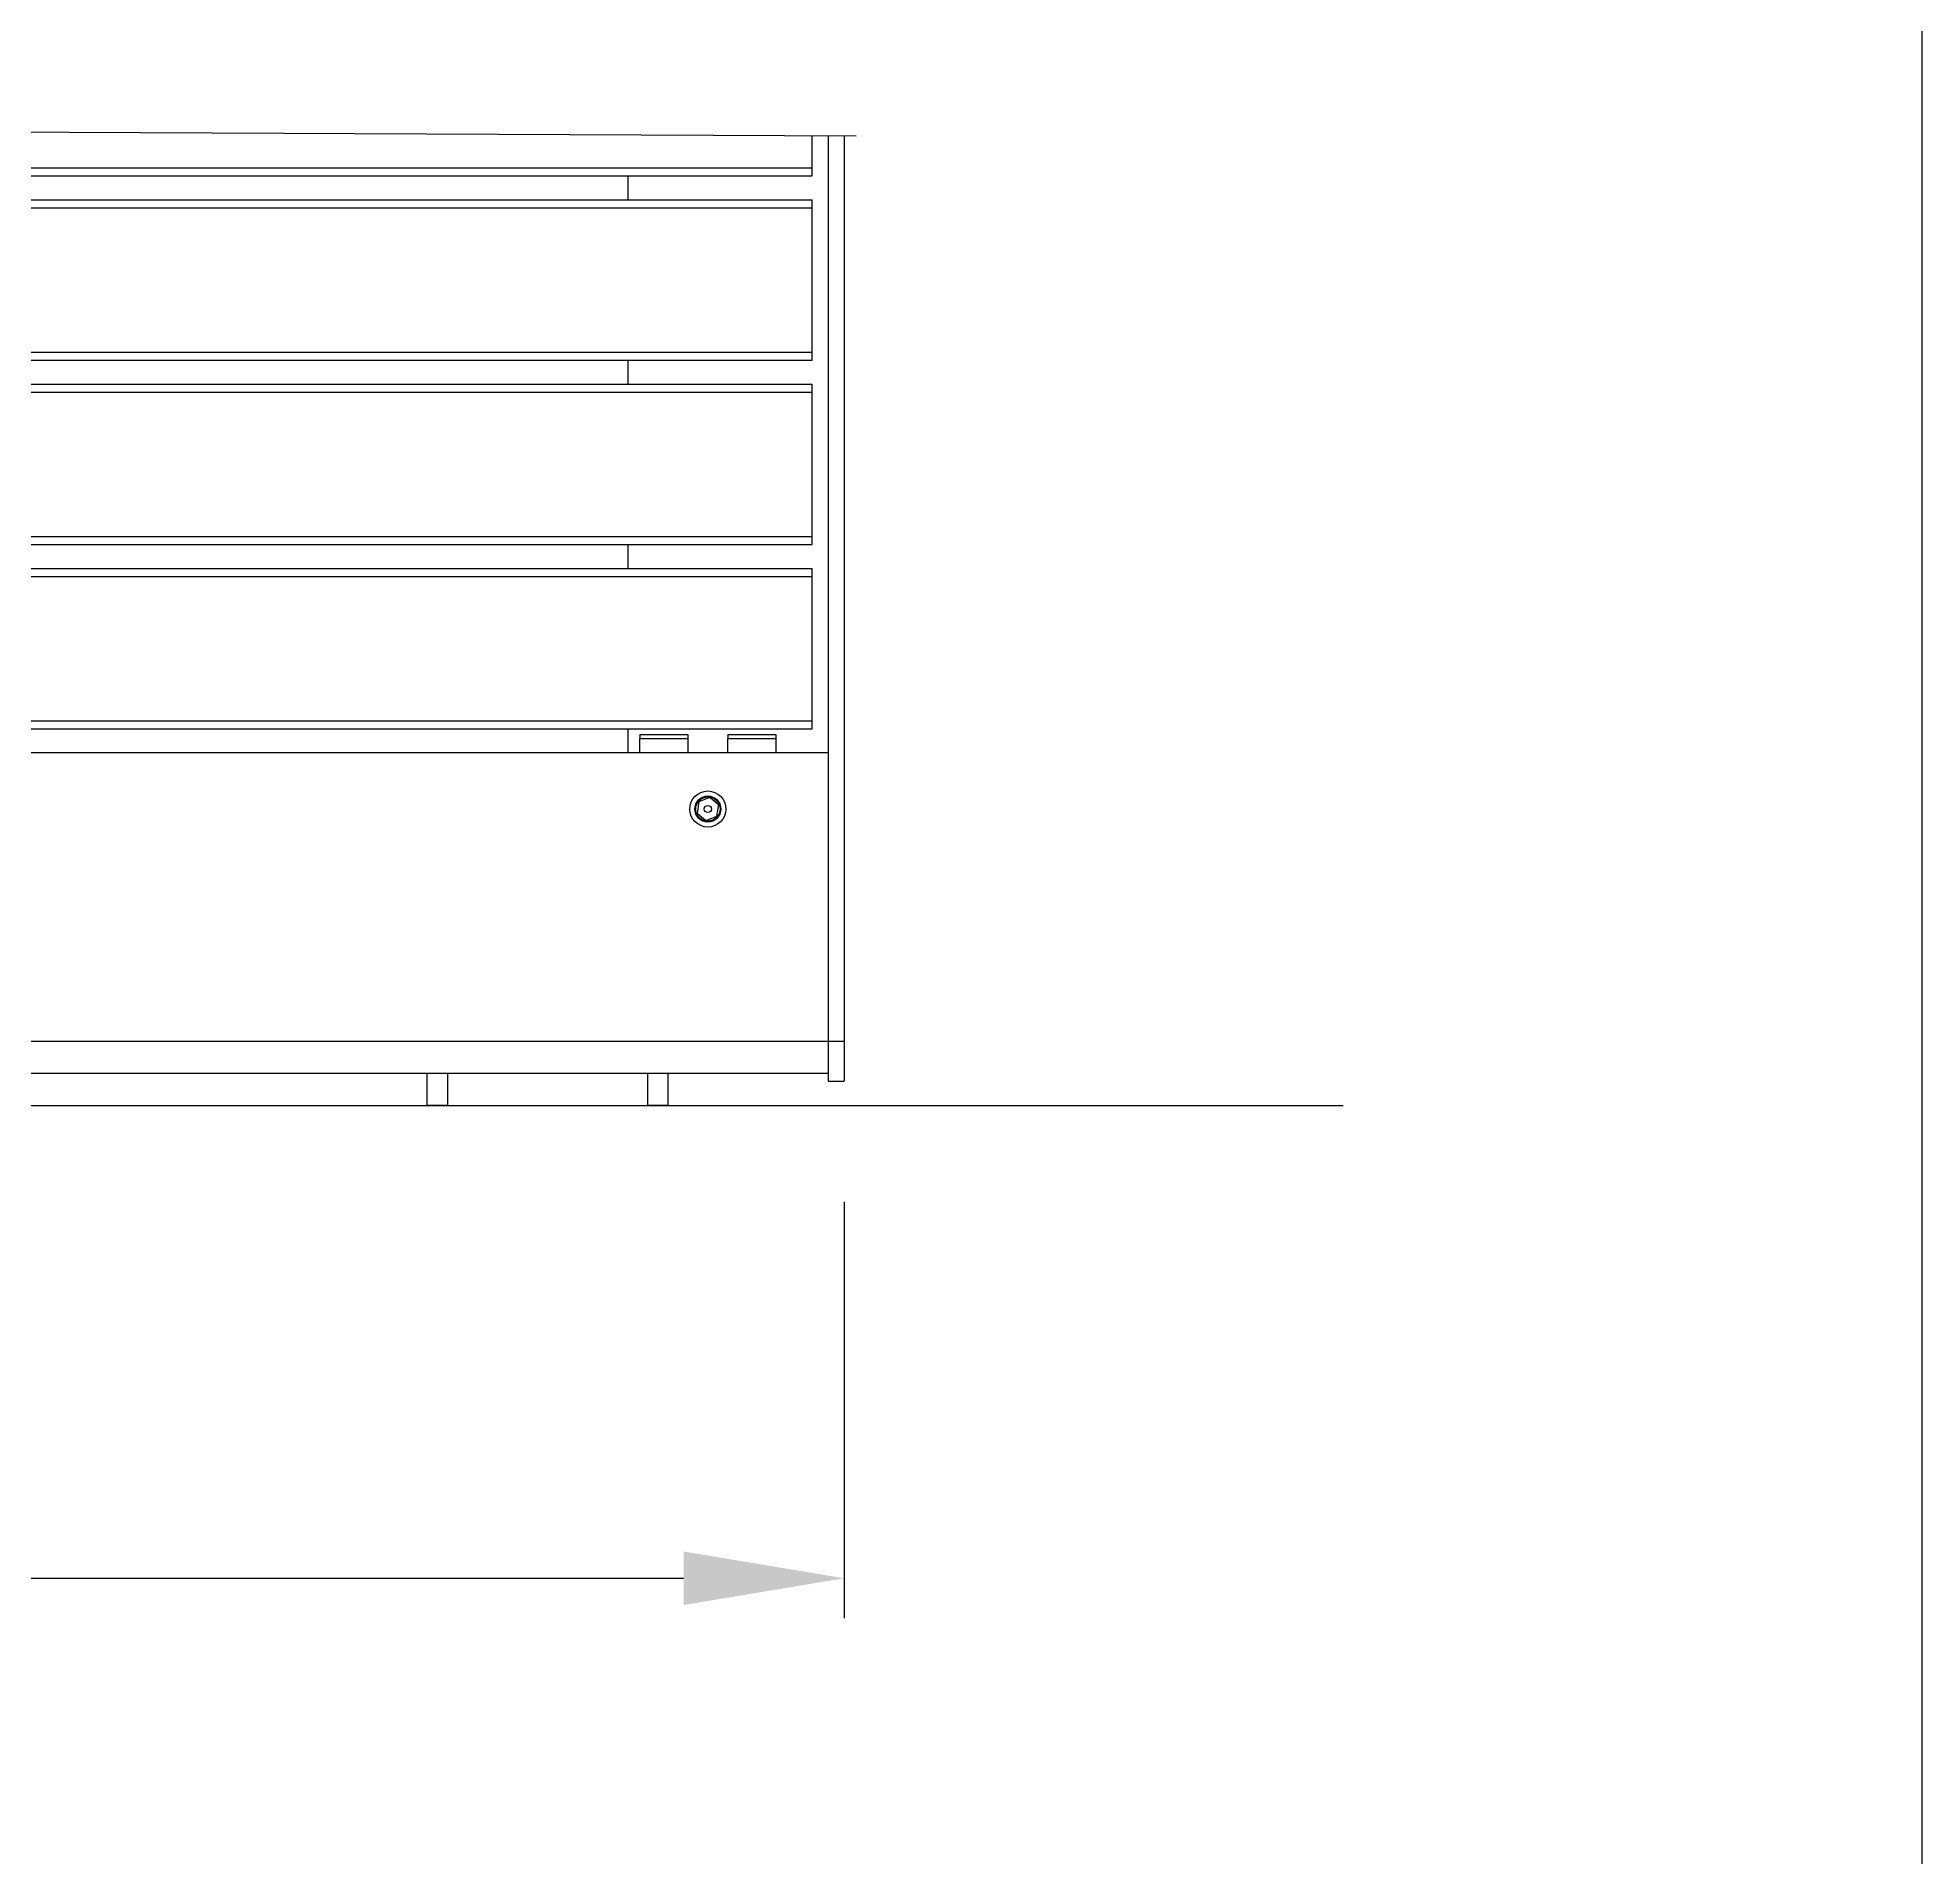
# Model space of a CAD drawing. Header units: millimetres. Extents: x 11004 to 16944, y 3085 to 7285.
# Drawn here: x 14974.2 to 15444.4, y 5822.9 to 6276.9 of the extents above; entities that cross this region are included whole.
import ezdxf

# ---------------------------------------------------------------- set-up
doc = ezdxf.new("R2010")
doc.units = ezdxf.units.MM
doc.header["$LTSCALE"] = 0.3
doc.layers.add('Nekreslit', color=6, linetype='Continuous', plot=False)
doc.styles.add('SEACAD_Arial', font='arial.ttf', dxfattribs={"width": 0.8})
doc.dimstyles.new('ISO-25', dxfattribs={"dimtxt": 1.6, "dimasz": 2, "dimexe": 0.5, "dimexo": 1.5, "dimtad": 1, "dimdec": 0, "dimtxsty": 'SEACAD_Arial', "dimcen": 2, "dimadec": 0, "dimazin": 0, "dimtfac": 1, "dimtdec": 0, "dimtmove": 0, "dimatfit": 3, "dimfxl": 1, "dimarcsym": 0})

# ---------------------------------------------------------------- blocks, each defined once
blk = doc.blocks.new('*D144')
at = {"color": 0, "lineweight": -2, "transparency": 16777216}
for p, q in [((13375.41, 5986.45), (13375.41, 5882.53)), ((15175.41, 5986.45), (15175.41, 5882.53)), ((13415.41, 5892.53), (15135.41, 5892.53))]:
    blk.add_line(p, q, dxfattribs=at)
at = {"color": 0, "transparency": 16777216}
for points in [[(13415.41, 5899.2), (13415.41, 5885.86), (13375.41, 5892.53)], [(15135.41, 5899.2), (15135.41, 5885.86), (15175.41, 5892.53)]]:
    blk.add_solid(points, dxfattribs=at)
at = {"layer": 'Defpoints', "color": 0, "transparency": 16777216}
for p in [(13375.41, 6016.45), (15175.41, 6016.45), (15175.41, 5892.53)]:
    blk.add_point(p, dxfattribs=at)
at = {"color": 0, "transparency": 16777216, "insert": (14275.41, 5921.37), "char_height": 32, "attachment_point": 5, "style": 'SEACAD_Arial'}
blk.add_mtext('1800', dxfattribs=at)

msp = doc.modelspace()

# ---------------------------------------------------------------- linework, layer by layer
for p, q in [((15178.41, 6252.35), (14728.91, 6254.35)), ((15167.41, 6244.45), (15167.41, 6252.4)), ((15171.41, 6252.38), (15171.41, 6026.56)), ((15175.41, 6252.37), (15175.41, 6026.56)), ((13383.41, 6244.45), (15167.41, 6244.45)), ((15167.41, 6242.45), (15167.41, 6244.45)), ((13383.41, 6242.45), (15167.41, 6242.45)), ((15121.41, 6242.45), (15121.41, 6236.45)), ((13383.41, 6236.45), (15167.41, 6236.45)), ((15167.41, 6234.45), (15167.41, 6236.45)), ((13383.41, 6234.45), (15167.41, 6234.45)), ((15167.41, 6198.45), (15167.41, 6234.45)), ((13383.41, 6198.45), (15167.41, 6198.45)), ((15167.41, 6196.45), (15167.41, 6198.45)), ((13383.41, 6196.45), (15167.41, 6196.45)), ((15121.41, 6196.45), (15121.41, 6190.45)), ((13383.41, 6190.45), (15167.41, 6190.45)), ((13383.41, 6188.45), (15167.41, 6188.45)), ((15167.41, 6188.45), (15167.41, 6190.45)), ((15167.41, 6152.45), (15167.41, 6188.45)), ((13383.41, 6152.45), (15167.41, 6152.45)), ((13383.41, 6150.45), (15167.41, 6150.45)), ((15121.41, 6150.45), (15121.41, 6144.45)), ((15167.41, 6150.45), (15167.41, 6152.45)), ((13383.41, 6144.45), (15167.41, 6144.45)), ((13383.41, 6142.45), (15167.41, 6142.45)), ((15167.41, 6142.45), (15167.41, 6144.45)), ((15167.41, 6106.45), (15167.41, 6142.45)), ((13383.41, 6106.45), (15167.41, 6106.45)), ((13383.41, 6104.45), (15167.41, 6104.45)), ((15121.41, 6104.45), (15121.41, 6098.45)), ((15167.41, 6104.45), (15167.41, 6106.45)), ((15124.41, 6103.05), (15136.41, 6103.05)), ((15124.41, 6103.05), (15124.41, 6102.05)), ((15124.41, 6102.05), (15136.41, 6102.05)), ((15124.41, 6098.45), (15124.41, 6102.05)), ((15136.41, 6103.05), (15136.41, 6102.05)), ((15136.41, 6102.05), (15136.41, 6098.45)), ((15146.41, 6103.05), (15158.41, 6103.05)), ((15146.41, 6103.05), (15146.41, 6102.05)), ((15146.41, 6102.05), (15158.41, 6102.05)), ((15146.41, 6098.45), (15146.41, 6102.05)), ((15158.41, 6103.05), (15158.41, 6102.05)), ((15158.41, 6102.05), (15158.41, 6098.45)), ((15171.41, 6098.45), (13379.41, 6098.45)), ((15139.16, 6086.26), (15139.16, 6086.25)), ((15171.41, 6026.45), (13379.41, 6026.45)), ((15171.41, 6026.56), (15171.41, 6016.56)), ((15171.41, 6026.56), (15175.41, 6026.56)), ((15175.41, 6026.56), (15175.41, 6016.56)), ((15171.41, 6018.45), (13379.41, 6018.45)), ((15071.41, 6010.45), (15071.41, 6018.45)), ((15076.41, 6018.45), (15076.41, 6010.45)), ((15126.41, 6010.45), (15126.41, 6018.45)), ((15131.41, 6018.45), (15131.41, 6010.45)), ((15171.41, 6016.56), (15175.41, 6016.56)), ((15076.41, 6010.45), (15071.41, 6010.45)), ((15076.41, 6010.45), (15126.41, 6010.45)), ((15131.41, 6010.45), (15126.41, 6010.45))]:
    msp.add_line(p, q)
at = {"color": 7, "linetype": 'Continuous'}
msp.add_line((13244.91, 6010.45), (15299.91, 6010.45), dxfattribs=at)
at = {"flags": 128}
for points in [[(15139.16, 6086.25), (15139.09, 6085.84), (15138.87, 6084.4), (15138.72, 6083.4)], [(15141.85, 6087.3), (15140.41, 6086.74), (15139.16, 6086.26)], [(15144.1, 6085.49), (15142.89, 6086.46), (15141.85, 6087.3)], [(15141.85, 6087.3), (15141.85, 6087.3), (15141.85, 6087.3), (15141.85, 6087.3), (15141.85, 6087.3), (15141.85, 6087.3), (15141.85, 6087.3), (15141.85, 6087.3), (15141.85, 6087.3)], [(15143.66, 6082.64), (15143.81, 6083.64), (15144.04, 6085.08), (15144.1, 6085.49)], [(15138.72, 6083.4), (15139.92, 6082.43), (15140.97, 6081.6)], [(15140.97, 6081.6), (15142.41, 6082.15), (15143.66, 6082.64)], [(15140.97, 6081.6), (15140.97, 6081.6), (15140.97, 6081.6), (15140.97, 6081.6), (15140.97, 6081.6), (15140.97, 6081.6), (15140.97, 6081.6), (15140.97, 6081.6), (15140.97, 6081.6)]]:
    msp.add_lwpolyline(points, dxfattribs=at)
for radius in [4.5, 3.25, 3.1, 3.03, 0.894]:
    msp.add_circle((15141.41, 6084.45), radius)
for centre, radius, start, end in [((15144.09, 6085.49), 0.0105, 16.3711, 24.741), ((15138.73, 6083.41), 0.0105, 196.3711, 204.741), ((15143.65, 6082.65), 0.0135, 316.3081, 322.9629)]:
    msp.add_arc(centre, radius, start, end)
at = {"layer": 'Nekreslit'}
msp.add_lwpolyline([(11404.41, 3285.28), (15444.41, 3285.28), (15444.41, 6885.28), (11404.41, 6885.28)], close=True, dxfattribs=at)

# ---------------------------------------------------------------- dimensions: what is measured, and where the dimension line sits
dim = msp.add_linear_dim(base=(15175.41, 5892.53), p1=(13375.41, 6016.45), p2=(15175.41, 6016.45), dimstyle='ISO-25')
dim.commit()
dim.dimension.update_dxf_attribs({"geometry": '*D144', "text_midpoint": (14275.41, 5921.37)})

doc.saveas('drawing.dxf')
